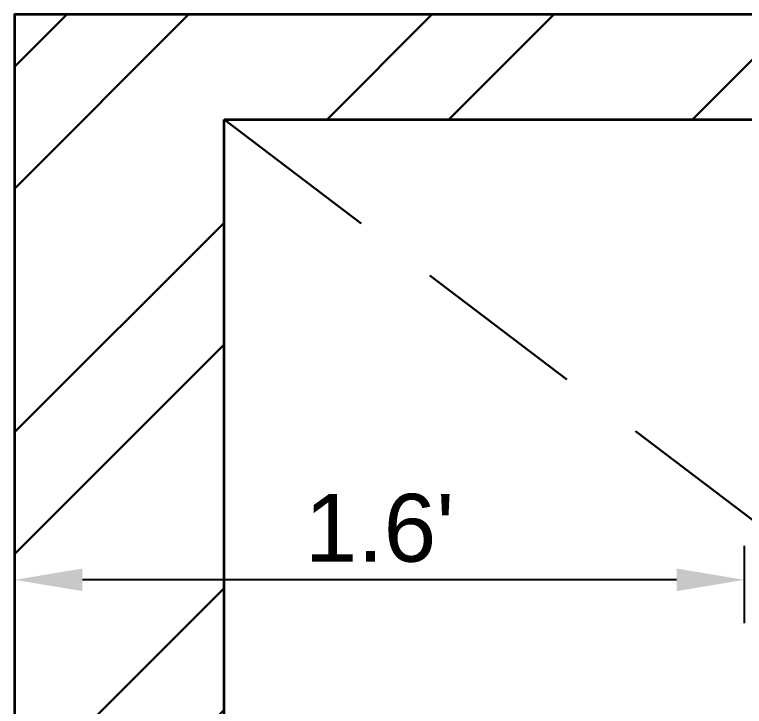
# Model space of a CAD drawing. Header units: millimetres. Extents: x 2258 to 5600, y 711 to 2563.
# Drawn here: x 5003.51 to 5030.43, y 1118.74 to 1144.25 of the extents above; entities that cross this region are included whole.
import ezdxf

# ---------------------------------------------------------------- set-up
doc = ezdxf.new("R2010")
doc.units = ezdxf.units.MM
doc.linetypes.add('DASHED2', pattern=[9.525, 6.35, -3.175])
doc.layers.add('HAT', color=8, linetype='Continuous', lineweight=18)
doc.layers.add('PQI-A-WALL', color=30, linetype='Continuous', lineweight=50)
doc.styles.get("Standard").update_dxf_attribs({"font": 'arial.ttf'})
doc.dimstyles.new('ISO-25', dxfattribs={"dimtxt": 2.5, "dimasz": 2.5, "dimexe": 1.25, "dimexo": 0.625, "dimtad": 1, "dimtxsty": 'Standard', "dimcen": 2.5, "dimadec": 0, "dimazin": 0, "dimtfac": 1, "dimtmove": 0, "dimatfit": 3, "dimfxl": 1, "dimarcsym": 0})

# ---------------------------------------------------------------- blocks, each defined once
blk = doc.blocks.new('*D239')
at = {"layer": 'Defpoints', "color": 0, "transparency": 16777216}
for p in [(5003.505, 1123.406), (5003.505, 1121.186), (5030.434, 1121.186)]:
    blk.add_point(p, dxfattribs=at)
at = {"layer": 'HAT', "color": 0, "linetype": 'Continuous', "lineweight": -2, "transparency": 16777216}
for p, q in [((5003.505, 1121.811), (5003.505, 1124.656)), ((5030.434, 1121.811), (5030.434, 1124.656)), ((5027.934, 1123.406), (5006.005, 1123.406))]:
    blk.add_line(p, q, dxfattribs=at)
at = {"layer": 'HAT', "color": 0, "transparency": 16777216}
for points in [[(5006.005, 1123.823), (5006.005, 1122.99), (5003.505, 1123.406)], [(5027.934, 1123.823), (5027.934, 1122.99), (5030.434, 1123.406)]]:
    blk.add_solid(points, dxfattribs=at)
at = {"layer": 'HAT', "color": 0, "lineweight": 30, "transparency": 16777216, "insert": (5016.97, 1125.308), "char_height": 2.5, "attachment_point": 5}
blk.add_mtext("1.6'", dxfattribs=at)

msp = doc.modelspace()

# ---------------------------------------------------------------- hatches: boundary and pattern name
at = {"layer": 'HAT', "lineweight": 30, "true_color": 0x000000}
h = msp.add_hatch(dxfattribs=at)
h.set_pattern_fill('ANSI32', color=18)
h.set_pattern_definition([(45, (2570.343, 554.599), (-6.735192, 6.735192), []), (45, (2574.833, 554.599), (-6.735192, 6.735192), [])])
h.paths.add_polyline_path([(5011.232, 1140.386), (5144.512, 1140.386), (5144.512, 1144.249), (5003.505, 1144.249), (5003.505, 1098.981), (5011.232, 1098.981)])
h.paths.add_polyline_path([(5011.234, 1010.148), (5034.413, 1010.148), (5034.413, 1002.422), (5003.507, 1002.422), (5003.507, 1033.327), (5006.747, 1033.327), (5006.747, 1033.576), (5007.219, 1033.576), (5007.219, 1034.824), (5007.597, 1034.824), (5007.597, 1034.662), (5007.945, 1034.662), (5007.945, 1033.692), (5007.956, 1033.576), (5008.223, 1033.576), (5008.223, 1034.67), (5008.3, 1034.67), (5008.3, 1033.704), (5007.983, 1033.704), (5007.983, 1033.327), (5011.234, 1033.327)])
h.paths.add_polyline_path([(5183.144, 1010.146), (5100.085, 1010.146), (5100.085, 1002.422), (5183.144, 1002.422)])
h.paths.add_polyline_path([(5190.872, 1144.249), (5183.146, 1144.249), (5183.144, 1010.146), (5183.144, 1002.422), (5190.872, 1002.422)])

# ---------------------------------------------------------------- linework, layer by layer
at = {"layer": 'HAT', "color": 18, "lineweight": 30, "true_color": 0x000000}
for p, q in [((5011.232, 1140.386), (5011.234, 1010.148)), ((5183.146, 1140.386), (5011.232, 1140.386)), ((5011.232, 1140.386), (5011.232, 1128.386))]:
    msp.add_line(p, q, dxfattribs=at)
at = {"layer": 'HAT', "color": 242, "linetype": 'DASHED2', "lineweight": 30, "true_color": 0xcd2027}
msp.add_line((5011.232, 1140.386), (5078.058, 1089.759), dxfattribs=at)
at = {"layer": 'PQI-A-WALL', "color": 0, "lineweight": 35, "ltscale": 1000}
msp.add_lwpolyline([(5011.232, 1140.386), (5144.512, 1140.386), (5144.512, 1144.249), (5003.505, 1144.249), (5003.505, 1098.981), (5011.232, 1098.981), (5011.232, 1140.386)], dxfattribs=at)

# ---------------------------------------------------------------- dimensions: what is measured, and where the dimension line sits
at = {"layer": 'HAT', "color": 18, "lineweight": 30, "true_color": 0x000000}
dim = msp.add_linear_dim(base=(5003.505, 1123.406), p1=(5030.434, 1121.186), p2=(5003.505, 1121.186), text="1.6'", dimstyle='ISO-25', dxfattribs=at)
dim.commit()
dim.dimension.update_dxf_attribs({"geometry": '*D239', "text_midpoint": (5016.97, 1125.308)})

doc.saveas('drawing.dxf')
